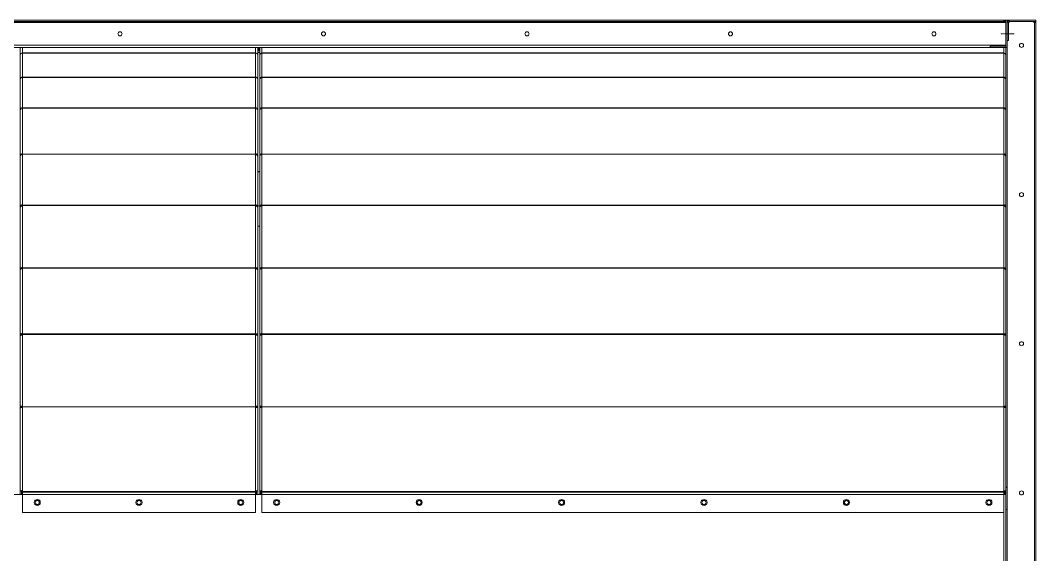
# Model space of a CAD drawing. Header units: millimetres. Extents: x -17070 to 40435, y -291348 to 29674.
# Drawn here: x 31982 to 33479, y 18674 to 19462 of the extents above; entities that cross this region are included whole.
import ezdxf

# ---------------------------------------------------------------- set-up
doc = ezdxf.new("R2010")
doc.units = ezdxf.units.MM
doc.linetypes.add('CENTER', pattern=[2, 1.25, -0.25, 0.25, -0.25])
doc.layers.add('center', color=1, linetype='CENTER')

# ---------------------------------------------------------------- blocks, each defined once
blk = doc.blocks.new('2')
at = {"lineweight": 20}
for p, q in [((30478.6, 19461.7), (33478.6, 19461.7)), ((33436.6, 19461.7), (33436.6, 16584.7)), ((33478.6, 19461.7), (33478.6, 16461.7)), ((33434.6, 19459.7), (30522.6, 19459.7)), ((33434.6, 19459.7), (33434.6, 19423.7)), ((33476.6, 19459.7), (33438.6, 19459.7)), ((33438.6, 19459.7), (33438.6, 19431.7)), ((33476.6, 19459.7), (33476.6, 16586.7)), ((33436.6, 19431.7), (33438.6, 19431.7)), ((30520.6, 19421.7), (33436.6, 19421.7)), ((33434.6, 19423.7), (33411.6, 19423.7)), ((33411.6, 19421.7), (33411.6, 19423.7))]:
    blk.add_line(p, q, dxfattribs=at)
at = {"color": 7, "lineweight": 20}
for p, q in [((33431.5, 19461.7), (30525.7, 19461.7)), ((33431.5, 19458.6), (30525.7, 19458.6)), ((33436.6, 18454.4), (33436.6, 19458.6)), ((33478.6, 18435.7), (33478.6, 19458.6)), ((33434.6, 19424.8), (30522.6, 19424.8)), ((33434.6, 19421.7), (30522.6, 19421.7)), ((32337.7, 19413.6), (33431.5, 19413.6)), ((32337.7, 19413.4), (33431.5, 19413.4)), ((32337.7, 19377.7), (33431.5, 19377.7)), ((32337.7, 19377.6), (33431.5, 19377.6)), ((32337.7, 19332.5), (33431.5, 19332.5)), ((32337.7, 19332.2), (33431.5, 19332.2)), ((32337.7, 19264.5), (33431.5, 19264.5)), ((32337.7, 19264.3), (33431.5, 19264.3)), ((32337.7, 19189.2), (33431.5, 19189.2)), ((32337.7, 19188.6), (33431.5, 19188.6)), ((32337.7, 19096.5), (33431.5, 19096.5)), ((32337.7, 19096.2), (33431.5, 19096.2)), ((32337.7, 18999.1), (33431.5, 18999.1)), ((32337.7, 18998.4), (33431.5, 18998.4)), ((32337.7, 18891.8), (33431.5, 18891.8)), ((32337.7, 18891.6), (33431.5, 18891.6)), ((33431.5, 18766.9), (32337.7, 18766.9)), ((32337.7, 18765.6), (33431.5, 18765.6)), ((32337.7, 18762.5), (33431.5, 18762.5)), ((32337.7, 18735.6), (33431.5, 18735.6))]:
    blk.add_line(p, q, dxfattribs=at)
at = {"color": 7, "lineweight": 20, "ltscale": 0.001722}
for p, q in [((33431.5, 19458.6), (33431.5, 19461.7)), ((33434.6, 19458.6), (33431.5, 19458.6)), ((33436.6, 19458.6), (33439.7, 19458.6)), ((33478.6, 19458.6), (33475.5, 19458.6)), ((33478.6, 19458.6), (33475.5, 19458.6)), ((33434.6, 19424.8), (33434.6, 19421.7)), ((31984.7, 18762.5), (31984.7, 18765.6)), ((32328.5, 18762.5), (32328.5, 18765.6)), ((32337.7, 18762.5), (32337.7, 18765.6)), ((33431.5, 18762.5), (33431.5, 18765.6)), ((33431.5, 18762.6), (33434.6, 18762.6))]:
    blk.add_line(p, q, dxfattribs=at)
at = {"color": 7, "lineweight": 20, "ltscale": 0.021611}
for p, q in [((33478.6, 19461.7), (33439.7, 19461.7)), ((33478.6, 19460.1), (33439.7, 19460.1))]:
    blk.add_line(p, q, dxfattribs=at)
at = {"color": 7, "lineweight": 20, "ltscale": 0.000888889}
for p, q in [((33439.7, 19461.7), (33439.7, 19460.1)), ((33478.6, 19461.7), (33478.6, 19460.1)), ((31983.2, 19187.6), (31981.6, 19187.6)), ((32330, 19187.6), (32331.6, 19187.6)), ((32336.2, 19187.6), (32334.6, 19187.6)), ((33433, 19187.6), (33434.6, 19187.6)), ((31983.2, 19095.6), (31981.6, 19095.6)), ((32330, 19095.6), (32331.6, 19095.6)), ((32336.2, 19095.6), (32334.6, 19095.6)), ((33433, 19095.6), (33434.6, 19095.6)), ((31983.2, 18998.5), (31981.6, 18998.5)), ((32330, 18998.5), (32331.6, 18998.5)), ((32336.2, 18998.5), (32334.6, 18998.5)), ((33433, 18998.5), (33434.6, 18998.5)), ((31983.2, 18892.1), (31981.6, 18892.1)), ((32330, 18892.1), (32331.6, 18892.1)), ((32336.2, 18892.1), (32334.6, 18892.1)), ((33433, 18892.1), (33434.6, 18892.1))]:
    blk.add_line(p, q, dxfattribs=at)
at = {"color": 7, "lineweight": 20, "ltscale": 0.018778}
blk.add_line((33434.6, 19424.8), (33434.6, 19458.6), dxfattribs=at)
at = {"color": 7, "lineweight": 20, "ltscale": 0.000833333}
for p, q in [((33439.7, 19460.1), (33439.7, 19458.6)), ((33478.6, 19458.6), (33478.6, 19460.1))]:
    blk.add_line(p, q, dxfattribs=at)
at = {"color": 7, "lineweight": 20, "ltscale": 0.007103}
blk.add_line((33478.6, 19445.8), (33478.6, 19458.6), dxfattribs=at)
at = {"color": 7, "lineweight": 20, "ltscale": 0.010655}
blk.add_line((33478.6, 19445.8), (33478.6, 19458.6), dxfattribs=at)
at = {"color": 7, "lineweight": 20, "ltscale": 0.002286}
blk.add_line((33478.6, 19445.8), (33478.6, 19441.7), dxfattribs=at)
at = {"color": 7, "lineweight": 20, "ltscale": 0.003429}
blk.add_line((33478.6, 19445.8), (33478.6, 19441.7), dxfattribs=at)
at = {"color": 7, "lineweight": 20, "ltscale": 4.85921e-05}
for p, q in [((31981.6, 19420.3), (31981.6, 19420.4)), ((32334.6, 19420.3), (32334.6, 19420.4))]:
    blk.add_line(p, q, dxfattribs=at)
at = {"color": 7, "lineweight": 20, "ltscale": 0.005416}
for p, q in [((31981.6, 19410.6), (31981.6, 19420.3)), ((32331.6, 19420.3), (32331.6, 19410.6)), ((32334.6, 19410.6), (32334.6, 19420.3)), ((33434.6, 19420.3), (33434.6, 19410.6))]:
    blk.add_line(p, q, dxfattribs=at)
at = {"color": 7, "lineweight": 20, "ltscale": 0.004468}
for p, q in [((31984.7, 19413.7), (31984.7, 19421.7)), ((32328.5, 19421.7), (32328.5, 19413.7)), ((32337.7, 19413.7), (32337.7, 19421.7)), ((33431.5, 19421.7), (33431.5, 19413.7))]:
    blk.add_line(p, q, dxfattribs=at)
at = {"color": 7, "lineweight": 20, "ltscale": 5.01906e-05}
for p, q in [((32331.6, 19420.3), (32331.6, 19420.4)), ((33434.6, 19420.3), (33434.6, 19420.4))]:
    blk.add_line(p, q, dxfattribs=at)
at = {"color": 7, "lineweight": 20, "ltscale": 0.001667}
for p, q in [((32334.6, 19420.1), (32331.6, 19420.1)), ((32331.6, 19419.7), (32334.6, 19419.7)), ((32334.6, 19418.2), (32331.6, 19418.2)), ((32334.6, 19416.6), (32331.6, 19416.6)), ((32331.6, 19414.1), (32334.6, 19414.1)), ((32331.6, 19238.7), (32334.6, 19238.7)), ((32331.6, 19238.1), (32334.6, 19238.1)), ((32331.6, 19188.3), (32334.6, 19188.3)), ((32331.6, 19188), (32334.6, 19188)), ((32331.6, 19158.1), (32334.6, 19158.1))]:
    blk.add_line(p, q, dxfattribs=at)
at = {"color": 7, "lineweight": 20, "ltscale": 1.77131e-05}
for p, q in [((31981.6, 19410.6), (31981.6, 19410.6)), ((32334.6, 19410.6), (32334.6, 19410.6))]:
    blk.add_line(p, q, dxfattribs=at)
at = {"color": 7, "lineweight": 20, "ltscale": 0.000231544}
for p, q in [((31981.6, 19410.2), (31981.6, 19410.6)), ((32334.6, 19410.2), (32334.6, 19410.6))]:
    blk.add_line(p, q, dxfattribs=at)
at = {"color": 7, "lineweight": 20, "ltscale": 0.019501}
for p, q in [((31981.6, 19375.1), (31981.6, 19410.2)), ((31984.7, 19378), (31984.7, 19413.1)), ((32328.5, 19413.1), (32328.5, 19378)), ((32331.6, 19410.2), (32331.6, 19375.1)), ((32334.6, 19375.1), (32334.6, 19410.2)), ((32337.7, 19378), (32337.7, 19413.1)), ((33431.5, 19413.1), (33431.5, 19378)), ((33434.6, 19410.2), (33434.6, 19375.1))]:
    blk.add_line(p, q, dxfattribs=at)
at = {"color": 7, "lineweight": 20, "ltscale": 5.06378e-05}
for p, q in [((31984.7, 19413.7), (31984.7, 19413.6)), ((32328.5, 19413.7), (32328.5, 19413.6)), ((32337.7, 19413.7), (32337.7, 19413.6)), ((33431.5, 19413.7), (33431.5, 19413.6))]:
    blk.add_line(p, q, dxfattribs=at)
at = {"color": 7, "lineweight": 20, "ltscale": 0.191}
for p, q in [((31984.7, 19413.6), (32328.5, 19413.6)), ((31984.7, 19413.4), (32328.5, 19413.4)), ((31984.7, 19377.7), (32328.5, 19377.7)), ((31984.7, 19377.6), (32328.5, 19377.6)), ((31984.7, 19332.5), (32328.5, 19332.5)), ((31984.7, 19332.2), (32328.5, 19332.2)), ((31984.7, 19264.5), (32328.5, 19264.5)), ((31984.7, 19264.3), (32328.5, 19264.3)), ((31984.7, 19189.2), (32328.5, 19189.2)), ((31984.7, 19188.6), (32328.5, 19188.6)), ((31984.7, 19096.5), (32328.5, 19096.5)), ((31984.7, 19096.2), (32328.5, 19096.2)), ((31984.7, 18999.1), (32328.5, 18999.1)), ((31984.7, 18998.4), (32328.5, 18998.4)), ((31984.7, 18891.8), (32328.5, 18891.8)), ((31984.7, 18891.6), (32328.5, 18891.6)), ((32328.5, 18766.9), (31984.7, 18766.9)), ((31984.7, 18765.6), (32328.5, 18765.6)), ((31984.7, 18762.5), (32328.5, 18762.5)), ((31984.7, 18735.6), (32328.5, 18735.6))]:
    blk.add_line(p, q, dxfattribs=at)
at = {"color": 7, "lineweight": 20, "ltscale": 8.68979e-05}
for p, q in [((31984.7, 19413.4), (31984.7, 19413.6)), ((32328.5, 19413.4), (32328.5, 19413.6)), ((32337.7, 19413.4), (32337.7, 19413.6)), ((33431.5, 19413.4), (33431.5, 19413.6))]:
    blk.add_line(p, q, dxfattribs=at)
at = {"color": 7, "lineweight": 20, "ltscale": 0.000182321}
for p, q in [((31984.7, 19413.1), (31984.7, 19413.4)), ((32328.5, 19413.1), (32328.5, 19413.4)), ((32337.7, 19413.1), (32337.7, 19413.4)), ((33431.5, 19413.1), (33431.5, 19413.4))]:
    blk.add_line(p, q, dxfattribs=at)
at = {"color": 7, "lineweight": 20, "ltscale": 1.77147e-05}
for p, q in [((32331.5, 19410.6), (32331.6, 19410.6)), ((33434.5, 19410.6), (33434.6, 19410.6))]:
    blk.add_line(p, q, dxfattribs=at)
at = {"color": 7, "lineweight": 20, "ltscale": 0.020143}
for p, q in [((32331.6, 19374.3), (32331.6, 19410.6)), ((33434.6, 19374.3), (33434.6, 19410.6))]:
    blk.add_line(p, q, dxfattribs=at)
at = {"color": 7, "lineweight": 20, "ltscale": 5.95226e-05}
for p, q in [((31981.7, 19375.1), (31981.6, 19375.1)), ((32334.7, 19375.1), (32334.6, 19375.1))]:
    blk.add_line(p, q, dxfattribs=at)
at = {"color": 7, "lineweight": 20, "ltscale": 0.000407997}
for p, q in [((31981.6, 19374.3), (31981.6, 19375.1)), ((32334.6, 19374.3), (32334.6, 19375.1))]:
    blk.add_line(p, q, dxfattribs=at)
at = {"color": 7, "lineweight": 20, "ltscale": 0.024554}
for p, q in [((31981.6, 19330.1), (31981.6, 19374.3)), ((31984.7, 19333), (31984.7, 19377.2)), ((32328.5, 19377.2), (32328.5, 19333)), ((32331.6, 19374.3), (32331.6, 19330.1)), ((32334.6, 19330.1), (32334.6, 19374.3)), ((32337.7, 19333), (32337.7, 19377.2)), ((33431.5, 19377.2), (33431.5, 19333)), ((33434.6, 19374.3), (33434.6, 19330.1))]:
    blk.add_line(p, q, dxfattribs=at)
at = {"color": 7, "lineweight": 20, "ltscale": 0.000181183}
for p, q in [((31984.7, 19377.7), (31984.7, 19378)), ((32328.5, 19377.7), (32328.5, 19378)), ((32337.7, 19377.7), (32337.7, 19378)), ((33431.5, 19377.7), (33431.5, 19378))]:
    blk.add_line(p, q, dxfattribs=at)
at = {"color": 7, "lineweight": 20, "ltscale": 5.76158e-05}
for p, q in [((31984.7, 19377.6), (31984.7, 19377.7)), ((32328.5, 19377.6), (32328.5, 19377.7)), ((32337.7, 19377.6), (32337.7, 19377.7)), ((33431.5, 19377.6), (33431.5, 19377.7))]:
    blk.add_line(p, q, dxfattribs=at)
at = {"color": 7, "lineweight": 20, "ltscale": 0.000228135}
for p, q in [((31984.7, 19377.2), (31984.7, 19377.6)), ((32328.5, 19377.2), (32328.5, 19377.6)), ((32337.7, 19377.2), (32337.7, 19377.6)), ((33431.5, 19377.2), (33431.5, 19377.6))]:
    blk.add_line(p, q, dxfattribs=at)
at = {"color": 7, "lineweight": 20, "ltscale": 5.95243e-05}
for p, q in [((32331.5, 19375.1), (32331.6, 19375.1)), ((33434.5, 19375.1), (33434.6, 19375.1))]:
    blk.add_line(p, q, dxfattribs=at)
at = {"color": 7, "lineweight": 20, "ltscale": 0.019078}
for p, q in [((32331.6, 19340.7), (32331.6, 19375.1)), ((33434.6, 19340.7), (33434.6, 19375.1))]:
    blk.add_line(p, q, dxfattribs=at)
at = {"color": 7, "lineweight": 20, "ltscale": 0.000162064}
for p, q in [((31981.9, 19330.1), (31981.6, 19330.1)), ((32331.3, 19330.1), (32331.6, 19330.1)), ((32334.9, 19330.1), (32334.6, 19330.1)), ((33434.3, 19330.1), (33434.6, 19330.1))]:
    blk.add_line(p, q, dxfattribs=at)
at = {"color": 7, "lineweight": 20, "ltscale": 0.000573504}
for p, q in [((31981.6, 19329.1), (31981.6, 19330.1)), ((32334.6, 19329.1), (32334.6, 19330.1))]:
    blk.add_line(p, q, dxfattribs=at)
at = {"color": 7, "lineweight": 20, "ltscale": 0.036885}
for p, q in [((31981.6, 19262.7), (31981.6, 19329.1)), ((31984.7, 19265.1), (31984.7, 19331.5)), ((32328.5, 19331.5), (32328.5, 19265.1)), ((32331.6, 19329.1), (32331.6, 19262.7)), ((32334.6, 19262.7), (32334.6, 19329.1)), ((32337.7, 19265.1), (32337.7, 19331.5)), ((33431.5, 19331.5), (33431.5, 19265.1)), ((33434.6, 19329.1), (33434.6, 19262.7))]:
    blk.add_line(p, q, dxfattribs=at)
at = {"color": 7, "lineweight": 20, "ltscale": 0.000229568}
for p, q in [((31984.7, 19332.5), (31984.7, 19333)), ((32328.5, 19332.5), (32328.5, 19333)), ((32337.7, 19332.5), (32337.7, 19333)), ((33431.5, 19332.5), (33431.5, 19333))]:
    blk.add_line(p, q, dxfattribs=at)
at = {"color": 7, "lineweight": 20, "ltscale": 0.000214269}
for p, q in [((31984.7, 19332.2), (31984.7, 19332.5)), ((32328.5, 19332.2), (32328.5, 19332.5)), ((32337.7, 19332.2), (32337.7, 19332.5)), ((33431.5, 19332.2), (33431.5, 19332.5))]:
    blk.add_line(p, q, dxfattribs=at)
at = {"color": 7, "lineweight": 20, "ltscale": 0.000344851}
for p, q in [((31984.7, 19331.5), (31984.7, 19332.2)), ((32328.5, 19331.5), (32328.5, 19332.2)), ((32337.7, 19331.5), (32337.7, 19332.2)), ((33431.5, 19331.5), (33431.5, 19332.2))]:
    blk.add_line(p, q, dxfattribs=at)
at = {"color": 7, "lineweight": 20, "ltscale": 0.017676}
for p, q in [((32331.6, 19298.3), (32331.6, 19330.1)), ((33434.6, 19298.3), (33434.6, 19330.1))]:
    blk.add_line(p, q, dxfattribs=at)
at = {"color": 7, "lineweight": 20, "ltscale": 0.000315481}
for p, q in [((31982.1, 19262.7), (31981.6, 19262.7)), ((32331, 19262.7), (32331.6, 19262.7)), ((32335.1, 19262.7), (32334.6, 19262.7)), ((33434, 19262.7), (33434.6, 19262.7))]:
    blk.add_line(p, q, dxfattribs=at)
at = {"color": 7, "lineweight": 20, "ltscale": 0.000722932}
for p, q in [((31981.6, 19261.4), (31981.6, 19262.7)), ((32334.6, 19261.4), (32334.6, 19262.7))]:
    blk.add_line(p, q, dxfattribs=at)
at = {"color": 7, "lineweight": 20, "ltscale": 0.041009}
for p, q in [((31981.6, 19187.6), (31981.6, 19261.4)), ((31984.7, 19189.8), (31984.7, 19263.7)), ((32328.5, 19263.7), (32328.5, 19189.8)), ((32331.6, 19261.4), (32331.6, 19187.6)), ((32334.6, 19187.6), (32334.6, 19261.4)), ((32337.7, 19189.8), (32337.7, 19263.7)), ((33431.5, 19263.7), (33431.5, 19189.8)), ((33434.6, 19261.4), (33434.6, 19187.6))]:
    blk.add_line(p, q, dxfattribs=at)
at = {"color": 7, "lineweight": 20, "ltscale": 0.000342699}
for p, q in [((31984.7, 19264.5), (31984.7, 19265.1)), ((32328.5, 19264.5), (32328.5, 19265.1)), ((32337.7, 19264.5), (32337.7, 19265.1)), ((33431.5, 19264.5), (33431.5, 19265.1))]:
    blk.add_line(p, q, dxfattribs=at)
at = {"color": 7, "lineweight": 20, "ltscale": 0.000101871}
for p, q in [((31984.7, 19264.3), (31984.7, 19264.5)), ((32328.5, 19264.3), (32328.5, 19264.5)), ((32337.7, 19264.3), (32337.7, 19264.5)), ((33431.5, 19264.3), (33431.5, 19264.5))]:
    blk.add_line(p, q, dxfattribs=at)
at = {"color": 7, "lineweight": 20, "ltscale": 0.00038102}
for p, q in [((31984.7, 19264.3), (31984.7, 19263.7)), ((32328.5, 19264.3), (32328.5, 19263.7)), ((32337.7, 19264.3), (32337.7, 19263.7)), ((33431.5, 19264.3), (33431.5, 19263.7))]:
    blk.add_line(p, q, dxfattribs=at)
at = {"color": 7, "lineweight": 20, "ltscale": 0.015571}
for p, q in [((32331.6, 19234.7), (32331.6, 19262.7)), ((33434.6, 19234.7), (33434.6, 19262.7))]:
    blk.add_line(p, q, dxfattribs=at)
at = {"color": 7, "lineweight": 20, "ltscale": 0.000125526}
blk.add_line((33431.5, 19263.7), (33431.5, 19263.9), dxfattribs=at)
at = {"color": 7, "lineweight": 20, "ltscale": 0.000852754}
for p, q in [((31981.6, 19186), (31981.6, 19187.6)), ((32334.6, 19186), (32334.6, 19187.6))]:
    blk.add_line(p, q, dxfattribs=at)
at = {"color": 7, "lineweight": 20, "ltscale": 0.050238}
for p, q in [((31981.6, 19095.6), (31981.6, 19186)), ((31984.7, 19097.3), (31984.7, 19187.7)), ((32328.5, 19187.7), (32328.5, 19097.3)), ((32331.6, 19186), (32331.6, 19095.6)), ((32334.6, 19095.6), (32334.6, 19186)), ((32337.7, 19097.3), (32337.7, 19187.7)), ((33431.5, 19187.7), (33431.5, 19097.3)), ((33434.6, 19186), (33434.6, 19095.6))]:
    blk.add_line(p, q, dxfattribs=at)
at = {"color": 7, "lineweight": 20, "ltscale": 3.37381e-05}
for p, q in [((31983.2, 19187.5), (31983.2, 19187.6)), ((32330, 19187.5), (32330, 19187.6)), ((32336.2, 19187.5), (32336.2, 19187.6)), ((33433, 19187.5), (33433, 19187.6))]:
    blk.add_line(p, q, dxfattribs=at)
at = {"color": 7, "lineweight": 20, "ltscale": 0.000383413}
for p, q in [((31984.7, 19189.8), (31984.7, 19189.2)), ((32328.5, 19189.8), (32328.5, 19189.2)), ((32337.7, 19189.8), (32337.7, 19189.2)), ((33431.5, 19189.8), (33431.5, 19189.2))]:
    blk.add_line(p, q, dxfattribs=at)
at = {"color": 7, "lineweight": 20, "ltscale": 0.000318226}
for p, q in [((31984.7, 19188.6), (31984.7, 19189.2)), ((32328.5, 19188.6), (32328.5, 19189.2)), ((32337.7, 19188.6), (32337.7, 19189.2)), ((33431.5, 19188.6), (33431.5, 19189.2))]:
    blk.add_line(p, q, dxfattribs=at)
at = {"color": 7, "lineweight": 20, "ltscale": 0.000469699}
for p, q in [((31984.7, 19188.6), (31984.7, 19187.7)), ((32328.5, 19188.6), (32328.5, 19187.7)), ((32337.7, 19188.6), (32337.7, 19187.7)), ((33431.5, 19188.6), (33431.5, 19187.7))]:
    blk.add_line(p, q, dxfattribs=at)
at = {"color": 7, "lineweight": 20, "ltscale": 0.000523852}
for p, q in [((32328.5, 19188.7), (32328.5, 19187.7)), ((33431.5, 19188.7), (33431.5, 19187.7))]:
    blk.add_line(p, q, dxfattribs=at)
at = {"color": 7, "lineweight": 20, "ltscale": 0.01323}
for p, q in [((32331.6, 19163.8), (32331.6, 19187.6)), ((33434.6, 19163.8), (33434.6, 19187.6))]:
    blk.add_line(p, q, dxfattribs=at)
at = {"color": 7, "lineweight": 20, "ltscale": 0.000958765}
for p, q in [((31981.6, 19093.9), (31981.6, 19095.6)), ((32334.6, 19093.9), (32334.6, 19095.6))]:
    blk.add_line(p, q, dxfattribs=at)
at = {"color": 7, "lineweight": 20, "ltscale": 0.052983}
for p, q in [((31981.6, 18998.5), (31981.6, 19093.9)), ((31984.7, 19000), (31984.7, 19095.3)), ((32328.5, 19095.3), (32328.5, 19000)), ((32331.6, 19093.9), (32331.6, 18998.5)), ((32334.6, 18998.5), (32334.6, 19093.9)), ((32337.7, 19000), (32337.7, 19095.3)), ((33431.5, 19095.3), (33431.5, 19000)), ((33434.6, 19093.9), (33434.6, 18998.5))]:
    blk.add_line(p, q, dxfattribs=at)
at = {"color": 7, "lineweight": 20, "ltscale": 0.000257803}
for p, q in [((31983.2, 19095.2), (31983.2, 19095.6)), ((32330, 19095.2), (32330, 19095.6)), ((32336.2, 19095.2), (32336.2, 19095.6)), ((33433, 19095.2), (33433, 19095.6))]:
    blk.add_line(p, q, dxfattribs=at)
at = {"color": 7, "lineweight": 20, "ltscale": 0.000466768}
for p, q in [((31984.7, 19097.3), (31984.7, 19096.5)), ((32328.5, 19097.3), (32328.5, 19096.5)), ((32337.7, 19097.3), (32337.7, 19096.5)), ((33431.5, 19097.3), (33431.5, 19096.5))]:
    blk.add_line(p, q, dxfattribs=at)
at = {"color": 7, "lineweight": 20, "ltscale": 0.000134994}
for p, q in [((31984.7, 19096.2), (31984.7, 19096.5)), ((32328.5, 19096.2), (32328.5, 19096.5)), ((32337.7, 19096.2), (32337.7, 19096.5)), ((33431.5, 19096.2), (33431.5, 19096.5))]:
    blk.add_line(p, q, dxfattribs=at)
at = {"color": 7, "lineweight": 20, "ltscale": 0.000492271}
for p, q in [((31984.7, 19096.2), (31984.7, 19095.3)), ((32328.5, 19096.2), (32328.5, 19095.3)), ((32337.7, 19096.2), (32337.7, 19095.3)), ((33431.5, 19096.2), (33431.5, 19095.3))]:
    blk.add_line(p, q, dxfattribs=at)
at = {"color": 7, "lineweight": 20, "ltscale": 0.000610792}
for p, q in [((32328.5, 19096.4), (32328.5, 19095.3)), ((33431.5, 19096.4), (33431.5, 19095.3))]:
    blk.add_line(p, q, dxfattribs=at)
at = {"color": 7, "lineweight": 20, "ltscale": 0.010363}
for p, q in [((32331.6, 19077), (32331.6, 19095.6)), ((33434.6, 19077), (33434.6, 19095.6))]:
    blk.add_line(p, q, dxfattribs=at)
at = {"color": 7, "lineweight": 20, "ltscale": 0.001039}
for p, q in [((31981.6, 18996.7), (31981.6, 18998.5)), ((32334.6, 18996.7), (32334.6, 18998.5))]:
    blk.add_line(p, q, dxfattribs=at)
at = {"color": 7, "lineweight": 20, "ltscale": 0.000676388}
for p, q in [((31983.2, 18997.3), (31983.2, 18998.5)), ((32330, 18997.3), (32330, 18998.5)), ((32336.2, 18997.3), (32336.2, 18998.5)), ((33433, 18997.3), (33433, 18998.5))]:
    blk.add_line(p, q, dxfattribs=at)
at = {"color": 7, "lineweight": 20, "ltscale": 0.000495362}
for p, q in [((31984.7, 19000), (31984.7, 18999.1)), ((32328.5, 19000), (32328.5, 18999.1)), ((32337.7, 19000), (32337.7, 18999.1)), ((33431.5, 19000), (33431.5, 18999.1))]:
    blk.add_line(p, q, dxfattribs=at)
at = {"color": 7, "lineweight": 20, "ltscale": 0.000387411}
for p, q in [((31984.7, 18998.4), (31984.7, 18999.1)), ((32328.5, 18998.4), (32328.5, 18999.1)), ((32337.7, 18998.4), (32337.7, 18999.1)), ((33431.5, 18998.4), (33431.5, 18999.1))]:
    blk.add_line(p, q, dxfattribs=at)
at = {"color": 7, "lineweight": 20, "ltscale": 0.000543222}
for p, q in [((31984.7, 18998.4), (31984.7, 18997.4)), ((32328.5, 18998.4), (32328.5, 18997.4)), ((32337.7, 18998.4), (32337.7, 18997.4)), ((33431.5, 18998.4), (33431.5, 18997.4))]:
    blk.add_line(p, q, dxfattribs=at)
at = {"color": 7, "lineweight": 20, "ltscale": 0.058102}
for p, q in [((31984.7, 18892.8), (31984.7, 18997.4)), ((32328.5, 18997.4), (32328.5, 18892.8)), ((32337.7, 18892.8), (32337.7, 18997.4)), ((33431.5, 18997.4), (33431.5, 18892.8)), ((31981.6, 18892.1), (31981.6, 18996.7)), ((32331.6, 18996.7), (32331.6, 18892.1)), ((32334.6, 18892.1), (32334.6, 18996.7)), ((33434.6, 18996.7), (33434.6, 18892.1))]:
    blk.add_line(p, q, dxfattribs=at)
at = {"color": 7, "lineweight": 20, "ltscale": 0.001012}
for p, q in [((32328.5, 18999.2), (32328.5, 18997.4)), ((33431.5, 18999.2), (33431.5, 18997.4))]:
    blk.add_line(p, q, dxfattribs=at)
at = {"color": 7, "lineweight": 20, "ltscale": 0.007338}
for p, q in [((32331.6, 18985.3), (32331.6, 18998.5)), ((33434.6, 18985.3), (33434.6, 18998.5))]:
    blk.add_line(p, q, dxfattribs=at)
at = {"color": 7, "lineweight": 20, "ltscale": 0.000539832}
for p, q in [((31984.7, 18892.8), (31984.7, 18891.8)), ((32328.5, 18892.8), (32328.5, 18891.8)), ((32337.7, 18892.8), (32337.7, 18891.8)), ((33431.5, 18892.8), (33431.5, 18891.8))]:
    blk.add_line(p, q, dxfattribs=at)
at = {"color": 7, "lineweight": 20, "ltscale": 0.001029}
for p, q in [((32328.5, 18892.4), (32328.5, 18890.6)), ((33431.5, 18892.4), (33431.5, 18890.6))]:
    blk.add_line(p, q, dxfattribs=at)
at = {"color": 7, "lineweight": 20, "ltscale": 0.00109}
for p, q in [((31981.6, 18890.1), (31981.6, 18892.1)), ((32334.6, 18890.1), (32334.6, 18892.1))]:
    blk.add_line(p, q, dxfattribs=at)
at = {"color": 7, "lineweight": 20, "ltscale": 0.068058}
for p, q in [((31981.6, 18767.6), (31981.6, 18890.1)), ((31984.7, 18768.1), (31984.7, 18890.6)), ((32328.5, 18890.6), (32328.5, 18768.1)), ((32331.6, 18890.1), (32331.6, 18767.6)), ((32334.6, 18767.6), (32334.6, 18890.1)), ((32337.7, 18768.1), (32337.7, 18890.6)), ((33431.5, 18890.6), (33431.5, 18768.1)), ((33434.6, 18890.1), (33434.6, 18767.6))]:
    blk.add_line(p, q, dxfattribs=at)
at = {"color": 7, "lineweight": 20, "ltscale": 0.000861584}
for p, q in [((31983.2, 18890.5), (31983.2, 18892.1)), ((32330, 18890.5), (32330, 18892.1)), ((32336.2, 18890.5), (32336.2, 18892.1)), ((33433, 18890.5), (33433, 18892.1))]:
    blk.add_line(p, q, dxfattribs=at)
at = {"color": 7, "lineweight": 20, "ltscale": 0.000153368}
for p, q in [((31984.7, 18891.6), (31984.7, 18891.8)), ((32328.5, 18891.6), (32328.5, 18891.8)), ((32337.7, 18891.6), (32337.7, 18891.8)), ((33431.5, 18891.6), (33431.5, 18891.8))]:
    blk.add_line(p, q, dxfattribs=at)
at = {"color": 7, "lineweight": 20, "ltscale": 0.00054973}
for p, q in [((31984.7, 18891.6), (31984.7, 18890.6)), ((32328.5, 18891.6), (32328.5, 18890.6)), ((32337.7, 18891.6), (32337.7, 18890.6)), ((33431.5, 18891.6), (33431.5, 18890.6))]:
    blk.add_line(p, q, dxfattribs=at)
at = {"color": 7, "lineweight": 20, "ltscale": 0.004022}
for p, q in [((32331.6, 18884.8), (32331.6, 18892.1)), ((33434.6, 18884.8), (33434.6, 18892.1))]:
    blk.add_line(p, q, dxfattribs=at)
at = {"color": 7, "lineweight": 20, "ltscale": 0.006778}
blk.add_line((31984.7, 18762.6), (31972.5, 18762.6), dxfattribs=at)
at = {"color": 7, "lineweight": 20, "ltscale": 0.002779}
for p, q in [((31981.6, 18762.6), (31981.6, 18767.6)), ((31983.2, 18762.6), (31983.2, 18767.6)), ((32330, 18762.6), (32330, 18767.6)), ((32331.6, 18762.6), (32331.6, 18767.6)), ((32334.6, 18762.6), (32334.6, 18767.6)), ((32336.2, 18762.6), (32336.2, 18767.6)), ((33433, 18762.6), (33433, 18767.6))]:
    blk.add_line(p, q, dxfattribs=at)
at = {"color": 7, "lineweight": 20, "ltscale": 0.000665626}
for p, q in [((31984.7, 18768.1), (31984.7, 18766.9)), ((32328.5, 18768.1), (32328.5, 18766.9)), ((32337.7, 18768.1), (32337.7, 18766.9)), ((33431.5, 18768.1), (33431.5, 18766.9))]:
    blk.add_line(p, q, dxfattribs=at)
at = {"color": 7, "lineweight": 20, "ltscale": 0.000707283}
for p, q in [((31984.7, 18766.9), (31984.7, 18765.6)), ((32328.5, 18766.9), (32328.5, 18765.6)), ((32337.7, 18766.9), (32337.7, 18765.6)), ((33431.5, 18766.9), (33431.5, 18765.6))]:
    blk.add_line(p, q, dxfattribs=at)
at = {"color": 7, "lineweight": 20, "ltscale": 0.014944}
for p, q in [((31984.7, 18762.5), (31984.7, 18735.6)), ((32328.5, 18735.6), (32328.5, 18762.5)), ((32337.7, 18762.5), (32337.7, 18735.6)), ((33431.5, 18735.6), (33431.5, 18762.5))]:
    blk.add_line(p, q, dxfattribs=at)
at = {"color": 7, "lineweight": 20, "ltscale": 0.002905}
for p, q in [((32328.5, 18767.8), (32328.5, 18762.6)), ((33431.5, 18767.8), (33431.5, 18762.6))]:
    blk.add_line(p, q, dxfattribs=at)
at = {"color": 7, "lineweight": 20, "ltscale": 0.005111}
blk.add_line((32337.7, 18762.6), (32328.5, 18762.6), dxfattribs=at)
at = {"color": 7, "lineweight": 20, "ltscale": 0.0815}
for p, q in [((33431.5, 18762.6), (33431.5, 18615.9)), ((33434.6, 18762.6), (33434.6, 18615.9))]:
    blk.add_line(p, q, dxfattribs=at)
at = {"color": 7, "lineweight": 20, "ltscale": 0.003101}
blk.add_line((33434.6, 18762), (33434.6, 18767.6), dxfattribs=at)
at = {"color": 7, "lineweight": 20, "ltscale": 0.001111}
blk.add_line((33436.6, 18740.3), (33434.6, 18740.3), dxfattribs=at)
at = {"color": 7, "lineweight": 20}
for centre, radius in [((32128.6, 19441.7), 3), ((32428.6, 19441.7), 3), ((32728.6, 19441.7), 3), ((33028.6, 19441.7), 3), ((33328.6, 19441.7), 3), ((33457.6, 19424.7), 3), ((33457.6, 19204.7), 3), ((33457.6, 18984.7), 3), ((33457.6, 18764.7), 3), ((32006.6, 18750.6), 4.5), ((32006.6, 18750.6), 3), ((32156.6, 18750.6), 4.5), ((32156.6, 18750.6), 3), ((32306.6, 18750.6), 4.5), ((32306.6, 18750.6), 3), ((32359.6, 18750.6), 4.5), ((32359.6, 18750.6), 3), ((32569.6, 18750.6), 4.5), ((32569.6, 18750.6), 3), ((32779.6, 18750.6), 4.5), ((32779.6, 18750.6), 3), ((32989.6, 18750.6), 4.5), ((32989.6, 18750.6), 3), ((33199.6, 18750.6), 4.5), ((33199.6, 18750.6), 3), ((33409.6, 18750.6), 4.5), ((33409.6, 18750.6), 3)]:
    blk.add_circle(centre, radius, dxfattribs=at)
for centre, radius, start, end in [((33431.5, 19458.6), 3.1, 0, 90), ((33439.7, 19458.6), 3.1, 90, 180), ((33431.5, 19458.6), 1.5, 0, 90), ((33431.1, 19458.2), 1.5, 15.5084, 74.534), ((33431, 19458.1), 1.6, 18.2885, 71.79), ((33431.1, 19458.2), 3.5, 0, 0.667), ((33431, 19458.1), 3.6, 360, 1.4665), ((33439.7, 19458.6), 1.5, 90, 180), ((33440.1, 19458.2), 1.5, 105.4662, 164.534), ((33431.5, 19422.8), 3.1, 337.3314, 339.2164), ((33431.1, 19425.2), 3.5, 359.333, 0), ((33431.5, 19422.8), 3.1, 359.3502, 0), ((33431.1, 19416.2), 3.5, 0, 0.6195), ((33431.5, 19241.2), 3.1, 359.0952, 0), ((32328.5, 19226.9), 3.1, 0, 0.8218), ((33431.5, 19226.9), 3.1, 0, 0.8218), ((33475.1, 19225.2), 3.5, 359.8194, 0), ((33431.1, 19189.2), 3.5, 359.2988, 0), ((32328.5, 19004), 3.1, 0, 0.7204), ((33431.5, 19004), 3.1, 0, 0.7204)]:
    blk.add_arc(centre, radius, start, end, dxfattribs=at)
for centre, major_axis, ratio, start_param, end_param in [((31984.7, 19420.4), (-3.1, 0), 1, 5.854017, 6.283185), ((31984.7, 19420.3), (3.1, 0), 0.995898, 2.678096, 3.141593), ((32328.5, 19420.4), (3.1, 0), 1, 0, 0.429168), ((32328.5, 19420.3), (-3.1, 0), 0.995898, 3.141593, 3.605089), ((32337.7, 19420.3), (3.1, 0), 0.995898, 2.678096, 3.141593), ((32337.7, 19420.4), (-3.1, 0), 1, 5.854017, 6.283185), ((33431.5, 19420.3), (-3.1, 0), 0.995898, 3.141593, 3.605089), ((33431.5, 19420.4), (3.1, 0), 1, 0, 0.429168), ((31984.7, 19410.6), (3.1, 0), 0.995898, 1.570796, 3.141593), ((31984.7, 19410.2), (3.1, 0), 0.945441, 1.570796, 3.141593), ((32328.5, 19410.6), (-3.1, 0), 0.995898, 3.141593, 4.712389), ((32328.5, 19410.2), (-3.1, 0), 0.945441, 3.141593, 4.712389), ((32337.7, 19410.6), (3.1, 0), 0.995898, 1.570796, 3.141593), ((32337.7, 19410.2), (3.1, 0), 0.945441, 1.570796, 3.141593), ((33431.5, 19410.6), (-3.1, 0), 0.995898, 3.141593, 4.712389), ((33431.5, 19410.2), (-3.1, 0), 0.945441, 3.141593, 4.712389), ((31984.7, 19375.1), (3.1, 0), 0.945441, 1.570796, 3.141593), ((31984.7, 19374.3), (3.1, 0), 0.911987, 1.570796, 3.141593), ((32328.5, 19375.1), (-3.1, 0), 0.945441, 3.141593, 4.712389), ((32328.5, 19374.3), (-3.1, 0), 0.911987, 3.141593, 4.712389), ((32337.7, 19375.1), (3.1, 0), 0.945441, 1.570796, 3.141593), ((32337.7, 19374.3), (3.1, 0), 0.911987, 1.570796, 3.141593), ((33431.5, 19375.1), (-3.1, 0), 0.945441, 3.141593, 4.712389), ((33431.5, 19374.3), (-3.1, 0), 0.911987, 3.141593, 4.712389), ((31984.7, 19330.1), (3.1, 0), 0.911987, 1.570796, 3.141593), ((31984.7, 19329.1), (3.1, 0), 0.787572, 1.570796, 3.141593), ((32328.5, 19330.1), (-3.1, 0), 0.911987, 3.141593, 4.712389), ((32328.5, 19329.1), (-3.1, 0), 0.787572, 3.141593, 4.712389), ((32337.7, 19330.1), (3.1, 0), 0.911987, 1.570796, 3.141593), ((32337.7, 19329.1), (3.1, 0), 0.787572, 1.570796, 3.141593), ((33431.5, 19330.1), (-3.1, 0), 0.911987, 3.141593, 4.712389), ((33431.5, 19329.1), (-3.1, 0), 0.787572, 3.141593, 4.712389), ((31984.7, 19262.7), (3.1, 0), 0.787572, 1.570796, 3.141593), ((31984.7, 19261.4), (3.1, 0), 0.728422, 1.570796, 3.141593), ((31984.7, 19262.7), (1.5, 0), 0.787572, 1.570796, 2.385648), ((32328.5, 19262.7), (-3.1, 0), 0.787572, 3.141593, 4.712389), ((32328.5, 19262.7), (-1.5, 0), 0.787572, 3.897536, 4.712389), ((32328.5, 19261.4), (-3.1, 0), 0.728422, 3.141593, 4.712389), ((32337.7, 19262.7), (3.1, 0), 0.787572, 1.570796, 3.141593), ((32337.7, 19261.4), (3.1, 0), 0.728422, 1.570796, 3.141593), ((32337.7, 19262.7), (1.5, 0), 0.787572, 1.570796, 2.385648), ((33431.5, 19262.7), (-3.1, 0), 0.787572, 3.141593, 4.712389), ((33431.5, 19262.7), (-1.5, 0), 0.787572, 3.897536, 4.712389), ((33431.5, 19261.4), (-3.1, 0), 0.728422, 3.141593, 4.712389), ((33431.5, 19241.7), (3.1, 0), 0.809022, 6.26751, 6.283185), ((32328.5, 19226.8), (-3.1, 0), 0.99655, 3.141593, 3.150933), ((32328.5, 19226.7), (-3.1, 0), 0.977239, 3.141593, 3.155876), ((32328.5, 19221.7), (-3.1, 0), 0.968276, 3.141593, 3.146662), ((33431.5, 19226.8), (-3.1, 0), 0.99655, 3.141593, 3.150933), ((33431.5, 19226.7), (-3.1, 0), 0.977239, 3.141593, 3.155876), ((33431.5, 19221.7), (-3.1, 0), 0.968276, 3.141593, 3.146662), ((32328.5, 19206.7), (-3.1, 0), 0.944147, 3.141593, 3.146652), ((33431.5, 19206.7), (-3.1, 0), 0.944147, 3.141593, 3.146651), ((32328.5, 19199.6), (-3.1, 0), 0.977239, 3.141593, 3.154321), ((32328.5, 19198.9), (-3.1, 0), 0.850543, 3.141593, 3.154078), ((33431.5, 19199.6), (-3.1, 0), 0.977239, 3.141593, 3.154321), ((33431.5, 19198.9), (-3.1, 0), 0.850543, 3.141593, 3.154078), ((31984.7, 19187.6), (3.1, 0), 0.728422, 1.570796, 3.141593), ((31984.7, 19186), (3.1, 0), 0.543645, 1.570796, 3.141593), ((31984.7, 19187.6), (1.5, 0), 0.728422, 1.570796, 3.141593), ((32328.5, 19187.6), (-3.1, 0), 0.728422, 3.141593, 4.712389), ((32328.5, 19187.6), (-1.5, 0), 0.728422, 3.141593, 4.712389), ((32328.5, 19186), (-3.1, 0), 0.543645, 3.141593, 4.712389), ((32328.5, 19186.9), (-3.1, 0), 0.877774, 3.141593, 3.146617), ((32337.7, 19187.6), (3.1, 0), 0.728422, 1.570796, 3.141593), ((32337.7, 19186), (3.1, 0), 0.543645, 1.570796, 3.141593), ((32337.7, 19187.6), (1.5, 0), 0.728422, 1.570796, 3.141593), ((33431.5, 19187.6), (-3.1, 0), 0.728422, 3.141593, 4.712389), ((33431.5, 19187.6), (-1.5, 0), 0.728422, 3.141593, 4.712389), ((33431.5, 19186), (-3.1, 0), 0.543645, 3.141593, 4.712389), ((33431.5, 19186.9), (-3.1, 0), 0.877774, 3.141593, 3.146617), ((32328.5, 19131.8), (-3.1, 0), 0.850543, 3.141593, 3.152997), ((33431.5, 19131.8), (-3.1, 0), 0.850543, 3.141593, 3.152997), ((32328.5, 19130.6), (-3.1, 0), 0.719619, 3.141593, 3.152626), ((33431.5, 19130.6), (-3.1, 0), 0.719619, 3.141593, 3.152626), ((31984.7, 19095.6), (3.1, 0), 0.543645, 1.570796, 3.141593), ((31984.7, 19093.9), (3.1, 0), 0.465261, 1.570796, 3.141593), ((31984.7, 19095.6), (1.5, 0), 0.543645, 1.570796, 3.141593), ((32328.5, 19095.6), (-3.1, 0), 0.543645, 3.141593, 4.712389), ((32328.5, 19095.6), (-1.5, 0), 0.543645, 3.141593, 4.712389), ((32328.5, 19093.9), (-3.1, 0), 0.465261, 3.141593, 4.712389), ((32337.7, 19095.6), (3.1, 0), 0.543645, 1.570796, 3.141593), ((32337.7, 19093.9), (3.1, 0), 0.465261, 1.570796, 3.141593), ((32337.7, 19095.6), (1.5, 0), 0.543645, 1.570796, 3.141593), ((33431.5, 19095.6), (-3.1, 0), 0.543645, 3.141593, 4.712389), ((33431.5, 19095.6), (-1.5, 0), 0.543645, 3.141593, 4.712389), ((33431.5, 19093.9), (-3.1, 0), 0.465261, 3.141593, 4.712389), ((32328.5, 19042), (-3.1, 0), 0.719619, 3.141593, 3.146103), ((33431.5, 19042), (-3.1, 0), 0.719619, 3.141593, 3.151829), ((32328.5, 19040.4), (-3.1, 0), 0.446847, 3.141593, 3.150104), ((33431.5, 19040.4), (-3.1, 0), 0.446847, 3.141593, 3.150104), ((31984.7, 18998.5), (3.1, 0), 0.465261, 1.570796, 3.141593), ((31984.7, 18996.7), (3.1, 0), 0.240313, 1.570796, 3.141593), ((31984.7, 18998.5), (1.5, 0), 0.465261, 1.570796, 3.141593), ((32328.5, 18998.5), (-3.1, 0), 0.465261, 3.141593, 4.712389), ((32328.5, 18998.5), (-1.5, 0), 0.465261, 3.141593, 4.712389), ((32328.5, 18996.7), (-3.1, 0), 0.240313, 3.141593, 4.712389), ((32328.5, 19003.9), (3.1, 0), 0.992634, 6.283185, 6.292467), ((32328.5, 19003.7), (3.1, 0), 0.946894, 0, 0.012463), ((32337.7, 18998.5), (3.1, 0), 0.465261, 1.570796, 3.141593), ((32337.7, 18996.7), (3.1, 0), 0.240313, 1.570796, 3.141593), ((32337.7, 18998.5), (1.5, 0), 0.465261, 1.570796, 3.141593), ((33431.5, 18998.5), (-3.1, 0), 0.465261, 3.141593, 4.712389), ((33431.5, 18998.5), (-1.5, 0), 0.465261, 3.141593, 4.712389), ((33431.5, 18996.7), (-3.1, 0), 0.240313, 3.141593, 4.712389), ((33431.5, 19003.9), (3.1, 0), 0.992634, 6.283185, 6.292467), ((33431.5, 19003.7), (3.1, 0), 0.946894, 0, 0.012463), ((32328.5, 18992.8), (3.1, 0), 0.929338, 6.283185, 6.289352), ((33431.5, 18992.8), (3.1, 0), 0.929338, 6.283185, 6.289352), ((32328.5, 18980.4), (3.1, 0), 0.946894, 0, 0.011421), ((32328.5, 18979.5), (3.1, 0), 0.817118, 0, 0.011141), ((33431.5, 18980.4), (3.1, 0), 0.946894, 0, 0.011421), ((33431.5, 18979.5), (3.1, 0), 0.817118, 0, 0.011141), ((32328.5, 18937.7), (3.1, 0), 0.817118, 0, 0.010381), ((33431.5, 18937.7), (3.1, 0), 0.817118, 0, 0.010381), ((32328.5, 18936.3), (3.1, 0), 0.588362, 0, 0.009503), ((32328.5, 18926.3), (-3.1, 0), 0.446847, 3.141593, 3.149765), ((32328.5, 18924.4), (-3.1, 0), 0.246895, 3.141593, 3.146315), ((33431.5, 18936.3), (3.1, 0), 0.588362, 0, 0.009503), ((33431.5, 18926.3), (-3.1, 0), 0.446847, 3.141593, 3.149765), ((33431.5, 18924.4), (-3.1, 0), 0.246895, 3.141593, 3.146315), ((32328.5, 18916.4), (3.1, 0), 0.752656, 6.283185, 6.288481), ((33431.5, 18916.4), (3.1, 0), 0.752656, 6.283185, 6.288481), ((31984.7, 18892.1), (3.1, 0), 0.240313, 1.570796, 3.141593), ((31984.7, 18892.1), (1.5, 0), 0.240313, 1.570796, 3.141593), ((32328.5, 18892.1), (-3.1, 0), 0.240313, 3.141593, 4.712389), ((32328.5, 18892.1), (-1.5, 0), 0.240313, 3.141593, 4.712389), ((32337.7, 18892.1), (3.1, 0), 0.240313, 1.570796, 3.141593), ((32337.7, 18892.1), (1.5, 0), 0.240313, 1.570796, 3.141593), ((33431.5, 18892.1), (-3.1, 0), 0.240313, 3.141593, 4.712389), ((33431.5, 18892.1), (-1.5, 0), 0.240313, 3.141593, 4.712389), ((31984.7, 18890.1), (3.1, 0), 0.151261, 1.570796, 3.141593), ((32328.5, 18890.1), (-3.1, 0), 0.151261, 3.141593, 4.712389), ((32328.5, 18877.7), (3.1, 0), 0.588362, 0, 0.008978), ((32337.7, 18890.1), (3.1, 0), 0.151261, 1.570796, 3.141593), ((33431.5, 18890.1), (-3.1, 0), 0.151261, 3.141593, 4.712389), ((33431.5, 18877.7), (3.1, 0), 0.588362, 0, 0.008978), ((32328.5, 18875.9), (3.1, 0), 0.335364, 0, 0.006292), ((33431.5, 18875.9), (3.1, 0), 0.335364, 0, 0.006292), ((32328.5, 18821.6), (-3.1, 0), 0.246895, 3.141593, 3.146199), ((33431.5, 18821.6), (-3.1, 0), 0.246895, 3.141593, 3.146199), ((32328.5, 18807.6), (3.1, 0), 0.335364, 0, 0.010212), ((33431.5, 18807.6), (3.1, 0), 0.335364, 0, 0.00609), ((33433.1, 18770.9), (3.5, 0), 0.838671, 0.012418, 1.127777), ((31984.7, 18767.6), (3.1, 0), 0.151261, 1.570796, 3.141593), ((31984.7, 18767.6), (1.5, 0), 0.151261, 1.570796, 3.141593), ((32328.5, 18767.6), (-3.1, 0), 0.151261, 3.141593, 4.712389), ((32328.5, 18767.6), (-1.5, 0), 0.151261, 3.141593, 4.712389), ((32337.7, 18767.6), (3.1, 0), 0.151261, 1.570796, 3.141593), ((32337.7, 18767.6), (1.5, 0), 0.151261, 1.570796, 3.141593), ((33431.5, 18767.6), (-3.1, 0), 0.151261, 3.141593, 4.712389), ((33431.5, 18767.6), (-1.5, 0), 0.151261, 3.141593, 4.712389), ((33433.1, 18770.9), (1.5, 0), 0.838671, 6.283185, 6.30207)]:
    blk.add_ellipse(centre, major_axis=major_axis, ratio=ratio, start_param=start_param, end_param=end_param, dxfattribs=at)
at = {"layer": 'center', "lineweight": 20}
blk.add_line((33446.7, 19441.7), (33426.7, 19441.7), dxfattribs=at)

msp = doc.modelspace()

# ---------------------------------------------------------------- block references
msp.add_blockref('2', (0, 0))

doc.saveas('drawing.dxf')
